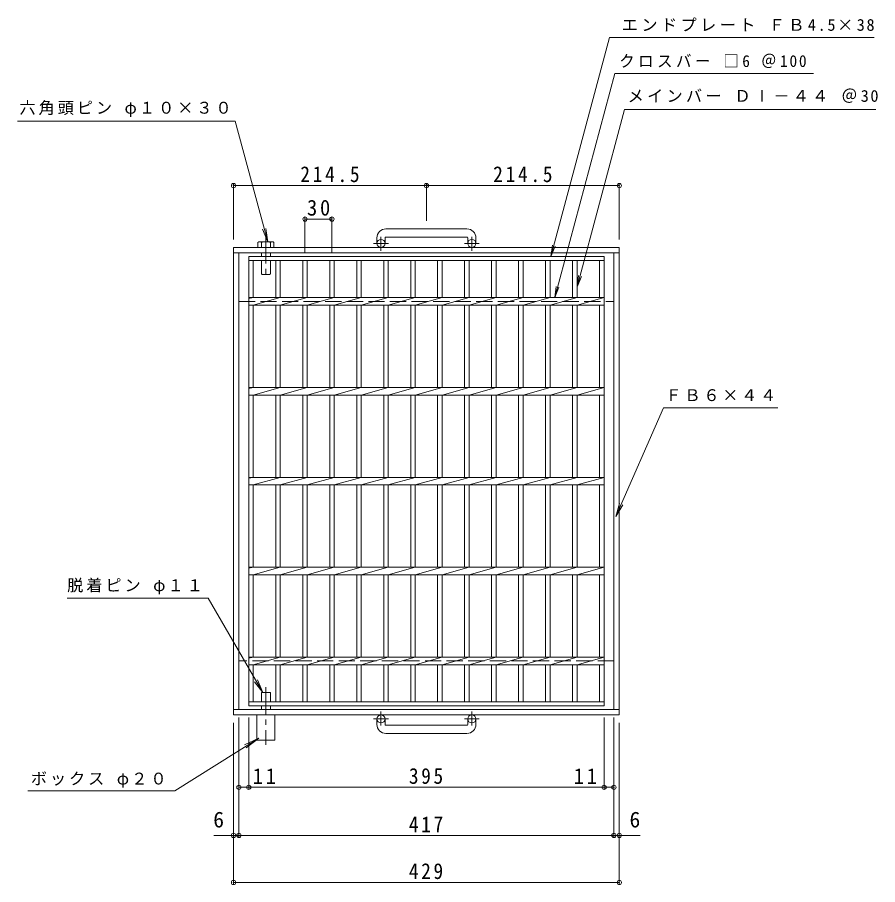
# Model space of a CAD drawing. Units: millimetres, scale not verified. Extents: x -814 to 876, y -823 to 805.
# Drawn here: x -814 to 143, y -159 to 805 of the extents above; entities that cross this region are included whole.
import ezdxf
from ezdxf.enums import TextEntityAlignment as Align

# ---------------------------------------------------------------- set-up
doc = ezdxf.new("R2010")
doc.units = ezdxf.units.MM
doc.header["$LTSCALE"] = 6
doc.header["$PDMODE"] = 32
doc.header["$PDSIZE"] = 4.8
doc.linetypes.add('CHAIN1', pattern=[8, 5, -1, 1, -1])
doc.linetypes.add('DASHED3', pattern=[4, 3, -1])
for name, color, linetype, lineweight in [('A-1_ピット', 2, 'Continuous', 9), ('A-2_蓋', 3, 'Continuous', 9), ('A-4_寸法', 7, 'Continuous', 9), ('A-5_仕様文', 7, 'Continuous', 9), ('A-9_ｸｯｼｮﾝ材', 4, 'Continuous', 9)]:
    doc.layers.add(name, color=color, linetype=linetype, lineweight=lineweight)
doc.styles.add('ＭＳ ゴシック', font='')
doc.styles.get('ＭＳ ゴシック').set_extended_font_data('MS Gothic')

msp = doc.modelspace()

# ---------------------------------------------------------------- linework, layer by layer
at = {"layer": 'A-1_ピット'}
for p, q in [((-314.049, 569.998), (-404.049, 569.998)), ((-414.049, 559.998), (-414.049, 553.898)), ((-405.049, 559.998), (-405.049, 553.898)), ((-404.049, 560.998), (-314.049, 560.998)), ((-313.049, 559.998), (-313.049, 553.898)), ((-304.049, 559.998), (-304.049, 553.898)), ((-573.549, 549.398), (-573.549, 29.398)), ((-573.549, 543.398), (-144.549, 543.398)), ((-567.549, 543.398), (-567.549, 35.398)), ((-150.549, 543.398), (-150.549, 35.398)), ((-573.549, 35.398), (-144.549, 35.398)), ((-573.549, 29.398), (-144.549, 29.398)), ((-414.049, 18.797), (-414.049, 24.898)), ((-405.049, 18.797), (-405.049, 24.898)), ((-313.049, 18.797), (-313.049, 24.898)), ((-304.049, 18.797), (-304.049, 24.898)), ((-404.049, 17.797), (-314.049, 17.797)), ((-314.049, 8.798), (-404.049, 8.798))]:
    msp.add_line(p, q, dxfattribs=at)
at = {"layer": 'A-1_ピット', "linetype": 'CHAIN1'}
for p, q in [((-409.549, 545.791), (-409.549, 561.388)), ((-308.549, 545.791), (-308.549, 561.388)), ((-401.386, 553.898), (-417.793, 553.898)), ((-300.386, 553.898), (-316.793, 553.898)), ((-409.549, 33.005), (-409.549, 17.408)), ((-308.549, 33.005), (-308.549, 17.408)), ((-401.386, 24.898), (-417.793, 24.898)), ((-300.386, 24.898), (-316.793, 24.898))]:
    msp.add_line(p, q, dxfattribs=at)
at = {"layer": 'A-1_ピット', "linetype": 'DASHED3'}
for p, q in [((-567.549, 489.398), (-150.549, 489.398)), ((-150.549, 89.398), (-567.549, 89.398))]:
    msp.add_line(p, q, dxfattribs=at)
at = {"layer": 'A-1_ピット'}
msp.add_lwpolyline([(-573.549, 549.398), (-144.549, 549.398), (-144.549, 29.398)], dxfattribs=at)
for centre in [(-409.549, 553.898), (-308.549, 553.898), (-409.549, 24.898), (-308.549, 24.898)]:
    msp.add_circle(centre, 4.5, dxfattribs=at)
for centre, radius, start, end in [((-404.049, 559.998), 10, 90, 180), ((-314.049, 559.998), 10, 0, 90), ((-404.049, 559.998), 1, 90, 180), ((-314.049, 559.998), 1, 0, 90), ((-404.049, 18.797), 10, 180, 270), ((-404.049, 18.797), 1, 180, 270), ((-314.049, 18.797), 10, 270, 0), ((-314.049, 18.797), 1, 270, 0)]:
    msp.add_arc(centre, radius, start, end, dxfattribs=at)
at = {"layer": 'A-2_蓋'}
for p, q in [((-556.549, 39.398), (-556.549, 539.398)), ((-556.549, 539.398), (-161.549, 539.398)), ((-556.549, 534.898), (-161.549, 534.898)), ((-551.549, 493.638), (-551.549, 534.898)), ((-526.548, 534.898), (-526.548, 493.638)), ((-521.549, 534.898), (-521.549, 493.638)), ((-496.549, 534.898), (-496.549, 493.638)), ((-491.548, 534.898), (-491.548, 493.638)), ((-466.549, 534.898), (-466.549, 493.638)), ((-461.549, 534.898), (-461.549, 493.638)), ((-436.549, 534.898), (-436.549, 493.638)), ((-431.549, 534.898), (-431.549, 493.638)), ((-406.549, 534.898), (-406.549, 493.638)), ((-401.548, 534.898), (-401.548, 493.638)), ((-376.548, 534.898), (-376.548, 493.638)), ((-371.549, 534.898), (-371.549, 493.638)), ((-346.549, 534.898), (-346.549, 493.638)), ((-341.549, 534.898), (-341.549, 493.638)), ((-316.549, 534.898), (-316.549, 493.638)), ((-311.549, 534.898), (-311.549, 493.638)), ((-286.549, 534.898), (-286.549, 493.638)), ((-281.549, 534.898), (-281.549, 493.638)), ((-256.549, 534.898), (-256.549, 493.638)), ((-251.548, 534.898), (-251.548, 493.638)), ((-226.548, 534.898), (-226.548, 493.638)), ((-221.548, 534.898), (-221.548, 493.638)), ((-196.548, 534.898), (-196.548, 493.638)), ((-191.548, 534.898), (-191.548, 493.638)), ((-166.549, 534.898), (-166.549, 493.638)), ((-161.549, 539.398), (-161.549, 39.398)), ((-551.549, 493.638), (-556.549, 492.638)), ((-556.549, 493.638), (-161.549, 493.638)), ((-521.549, 493.638), (-551.549, 485.158)), ((-491.548, 493.638), (-521.549, 485.158)), ((-461.549, 493.638), (-491.548, 485.158)), ((-431.549, 493.638), (-461.549, 485.158)), ((-401.548, 493.638), (-431.549, 485.158)), ((-371.549, 493.638), (-401.548, 485.158)), ((-341.549, 493.638), (-371.549, 485.158)), ((-311.549, 493.638), (-341.549, 485.158)), ((-281.549, 493.638), (-311.549, 485.158)), ((-251.549, 493.638), (-281.549, 485.158)), ((-221.549, 493.638), (-251.548, 485.158)), ((-191.548, 493.638), (-221.548, 485.158)), ((-161.548, 493.638), (-191.548, 485.158)), ((-556.549, 485.158), (-161.549, 485.158)), ((-551.549, 393.638), (-551.549, 485.158)), ((-526.548, 485.158), (-526.548, 393.638)), ((-521.549, 485.158), (-521.549, 393.638)), ((-496.549, 485.158), (-496.549, 393.638)), ((-491.548, 485.158), (-491.548, 393.638)), ((-466.549, 485.158), (-466.549, 393.638)), ((-461.549, 485.158), (-461.549, 393.638)), ((-436.549, 485.158), (-436.549, 393.638)), ((-431.549, 485.158), (-431.549, 393.638)), ((-406.549, 485.158), (-406.549, 393.638)), ((-401.548, 485.158), (-401.548, 393.638)), ((-376.548, 485.158), (-376.548, 393.638)), ((-371.549, 485.158), (-371.549, 393.638)), ((-346.549, 485.158), (-346.549, 393.638)), ((-341.549, 485.158), (-341.549, 393.638)), ((-316.549, 485.158), (-316.549, 393.638)), ((-311.549, 485.158), (-311.549, 393.638)), ((-286.549, 485.158), (-286.549, 393.638)), ((-281.549, 485.158), (-281.549, 393.638)), ((-256.549, 485.158), (-256.549, 393.638)), ((-251.548, 485.158), (-251.548, 393.638)), ((-226.548, 485.158), (-226.548, 393.638)), ((-221.548, 485.158), (-221.548, 393.638)), ((-196.548, 485.158), (-196.548, 393.638)), ((-191.548, 485.158), (-191.548, 393.638)), ((-166.549, 485.158), (-166.549, 393.638)), ((-551.549, 393.638), (-556.549, 392.638)), ((-556.549, 393.638), (-161.549, 393.638)), ((-521.549, 393.638), (-551.549, 385.158)), ((-491.548, 393.638), (-521.549, 385.158)), ((-461.549, 393.638), (-491.548, 385.158)), ((-431.549, 393.638), (-461.549, 385.158)), ((-401.548, 393.638), (-431.549, 385.158)), ((-371.549, 393.638), (-401.548, 385.158)), ((-341.549, 393.638), (-371.549, 385.158)), ((-311.549, 393.638), (-341.549, 385.158)), ((-281.549, 393.638), (-311.549, 385.158)), ((-251.549, 393.638), (-281.549, 385.158)), ((-221.549, 393.638), (-251.548, 385.158)), ((-191.548, 393.638), (-221.548, 385.158)), ((-161.548, 393.638), (-191.548, 385.158)), ((-556.549, 385.158), (-161.549, 385.158)), ((-551.549, 293.638), (-551.549, 385.158)), ((-526.548, 385.158), (-526.548, 293.638)), ((-521.549, 385.158), (-521.549, 293.638)), ((-496.549, 385.158), (-496.549, 293.638)), ((-491.548, 385.158), (-491.548, 293.638)), ((-466.549, 385.158), (-466.549, 293.638)), ((-461.549, 385.158), (-461.549, 293.638)), ((-436.549, 385.158), (-436.549, 293.638)), ((-431.549, 385.158), (-431.549, 293.638)), ((-406.549, 385.158), (-406.549, 293.638)), ((-401.548, 385.158), (-401.548, 293.638)), ((-376.548, 385.158), (-376.548, 293.638)), ((-371.549, 385.158), (-371.549, 293.638)), ((-346.549, 385.158), (-346.549, 293.638)), ((-341.549, 385.158), (-341.549, 293.638)), ((-316.549, 385.158), (-316.549, 293.638)), ((-311.549, 385.158), (-311.549, 293.638)), ((-286.549, 385.158), (-286.549, 293.638)), ((-281.549, 385.158), (-281.549, 293.638)), ((-256.549, 385.158), (-256.549, 293.638)), ((-251.548, 385.158), (-251.548, 293.638)), ((-226.548, 385.158), (-226.548, 293.638)), ((-221.548, 385.158), (-221.548, 293.638)), ((-196.548, 385.158), (-196.548, 293.638)), ((-191.548, 385.158), (-191.548, 293.638)), ((-166.549, 385.158), (-166.549, 293.638)), ((-551.549, 293.638), (-556.549, 292.638)), ((-556.549, 293.638), (-161.549, 293.638)), ((-521.549, 293.638), (-551.549, 285.158)), ((-491.548, 293.638), (-521.549, 285.158)), ((-461.549, 293.638), (-491.548, 285.158)), ((-431.549, 293.638), (-461.549, 285.158)), ((-401.548, 293.638), (-431.549, 285.158)), ((-371.549, 293.638), (-401.548, 285.158)), ((-341.549, 293.638), (-371.549, 285.158)), ((-311.549, 293.638), (-341.549, 285.158)), ((-281.549, 293.638), (-311.549, 285.158)), ((-251.549, 293.638), (-281.549, 285.158)), ((-221.549, 293.638), (-251.548, 285.158)), ((-191.548, 293.638), (-221.548, 285.158)), ((-161.548, 293.638), (-191.548, 285.158)), ((-556.549, 285.158), (-161.549, 285.158)), ((-551.549, 193.638), (-551.549, 285.158)), ((-526.548, 285.158), (-526.548, 193.638)), ((-521.549, 285.158), (-521.549, 193.638)), ((-496.549, 285.158), (-496.549, 193.638)), ((-491.548, 285.158), (-491.548, 193.638)), ((-466.549, 285.158), (-466.549, 193.638)), ((-461.549, 285.158), (-461.549, 193.638)), ((-436.549, 285.158), (-436.549, 193.638)), ((-431.549, 285.158), (-431.549, 193.638)), ((-406.549, 285.158), (-406.549, 193.638)), ((-401.548, 285.158), (-401.548, 193.638)), ((-376.548, 285.158), (-376.548, 193.638)), ((-371.549, 285.158), (-371.549, 193.638)), ((-346.549, 285.158), (-346.549, 193.638)), ((-341.549, 285.158), (-341.549, 193.638)), ((-316.549, 285.158), (-316.549, 193.638)), ((-311.549, 285.158), (-311.549, 193.638)), ((-286.549, 285.158), (-286.549, 193.638)), ((-281.549, 285.158), (-281.549, 193.638)), ((-256.549, 285.158), (-256.549, 193.638)), ((-251.548, 285.158), (-251.548, 193.638)), ((-226.548, 285.158), (-226.548, 193.638)), ((-221.548, 285.158), (-221.548, 193.638)), ((-196.548, 285.158), (-196.548, 193.638)), ((-191.548, 285.158), (-191.548, 193.638)), ((-166.549, 285.158), (-166.549, 193.638)), ((-551.549, 193.638), (-556.549, 192.638)), ((-556.549, 193.638), (-161.549, 193.638)), ((-521.549, 193.638), (-551.549, 185.158)), ((-491.548, 193.638), (-521.549, 185.158)), ((-461.549, 193.638), (-491.548, 185.158)), ((-431.549, 193.638), (-461.549, 185.158)), ((-401.548, 193.638), (-431.549, 185.158)), ((-371.549, 193.638), (-401.548, 185.158)), ((-341.549, 193.638), (-371.549, 185.158)), ((-311.549, 193.638), (-341.549, 185.158)), ((-281.549, 193.638), (-311.549, 185.158)), ((-251.549, 193.638), (-281.549, 185.158)), ((-221.549, 193.638), (-251.548, 185.158)), ((-191.548, 193.638), (-221.548, 185.158)), ((-161.548, 193.638), (-191.548, 185.158)), ((-556.549, 185.158), (-161.549, 185.158)), ((-551.549, 93.638), (-551.549, 185.158)), ((-526.548, 185.158), (-526.548, 93.638)), ((-521.549, 185.158), (-521.549, 93.638)), ((-496.549, 185.158), (-496.549, 93.638)), ((-491.548, 185.158), (-491.548, 93.638)), ((-466.549, 185.158), (-466.549, 93.638)), ((-461.549, 185.158), (-461.549, 93.638)), ((-436.549, 185.158), (-436.549, 93.638)), ((-431.549, 185.158), (-431.549, 93.638)), ((-406.549, 185.158), (-406.549, 93.638)), ((-401.548, 185.158), (-401.548, 93.638)), ((-376.548, 185.158), (-376.548, 93.638)), ((-371.549, 185.158), (-371.549, 93.638)), ((-346.549, 185.158), (-346.549, 93.638)), ((-341.549, 185.158), (-341.549, 93.638)), ((-316.549, 185.158), (-316.549, 93.638)), ((-311.549, 185.158), (-311.549, 93.638)), ((-286.549, 185.158), (-286.549, 93.638)), ((-281.549, 185.158), (-281.549, 93.638)), ((-256.549, 185.158), (-256.549, 93.638)), ((-251.548, 185.158), (-251.548, 93.638)), ((-226.548, 185.158), (-226.548, 93.638)), ((-221.548, 185.158), (-221.548, 93.638)), ((-196.548, 185.158), (-196.548, 93.638)), ((-191.548, 185.158), (-191.548, 93.638)), ((-166.549, 185.158), (-166.549, 93.638)), ((-551.549, 93.638), (-556.549, 92.638)), ((-556.549, 93.638), (-161.549, 93.638)), ((-521.549, 93.638), (-551.549, 85.157)), ((-491.548, 93.638), (-521.549, 85.157)), ((-461.549, 93.638), (-491.548, 85.157)), ((-431.549, 93.638), (-461.549, 85.157)), ((-401.548, 93.638), (-431.549, 85.157)), ((-371.549, 93.638), (-401.548, 85.157)), ((-341.549, 93.638), (-371.549, 85.157)), ((-311.549, 93.638), (-341.549, 85.157)), ((-281.549, 93.638), (-311.549, 85.157)), ((-251.549, 93.638), (-281.549, 85.157)), ((-221.549, 93.638), (-251.548, 85.157)), ((-191.548, 93.638), (-221.548, 85.157)), ((-161.548, 93.638), (-191.548, 85.157)), ((-556.549, 85.157), (-161.549, 85.157)), ((-551.549, 43.898), (-551.549, 85.157)), ((-526.548, 85.157), (-526.548, 43.898)), ((-521.549, 85.157), (-521.549, 43.898)), ((-496.549, 85.157), (-496.549, 43.898)), ((-491.548, 85.157), (-491.548, 43.898)), ((-466.549, 85.157), (-466.549, 43.898)), ((-461.549, 85.157), (-461.549, 43.898)), ((-436.549, 85.157), (-436.549, 43.898)), ((-431.549, 85.157), (-431.549, 43.898)), ((-406.549, 85.157), (-406.549, 43.898)), ((-401.548, 85.157), (-401.548, 43.898)), ((-376.548, 85.157), (-376.548, 43.898)), ((-371.549, 85.157), (-371.549, 43.898)), ((-346.549, 85.157), (-346.549, 43.898)), ((-341.549, 85.157), (-341.549, 43.898)), ((-316.549, 85.157), (-316.549, 43.898)), ((-311.549, 85.157), (-311.549, 43.898)), ((-286.549, 85.157), (-286.549, 43.898)), ((-281.549, 85.157), (-281.549, 43.898)), ((-256.549, 85.157), (-256.549, 43.898)), ((-251.548, 85.157), (-251.548, 43.898)), ((-226.548, 85.157), (-226.548, 43.898)), ((-221.548, 85.157), (-221.548, 43.898)), ((-196.548, 85.157), (-196.548, 43.898)), ((-191.548, 85.157), (-191.548, 43.898)), ((-166.549, 85.157), (-166.549, 43.898)), ((-161.549, 43.898), (-556.549, 43.898)), ((-161.549, 39.398), (-556.549, 39.398))]:
    msp.add_line(p, q, dxfattribs=at)
at = {"layer": 'A-4_寸法'}
for p, q in [((-573.549, 558.398), (-573.549, 620.057)), ((-573.549, 618.257), (-359.049, 618.257)), ((-359.049, 578.998), (-359.049, 620.057)), ((-359.049, 618.257), (-144.549, 618.257)), ((-144.549, 558.398), (-144.549, 620.057)), ((-494.049, 543.11), (-494.049, 582.786)), ((-494.049, 580.986), (-464.049, 580.986)), ((-464.049, 543.11), (-464.049, 582.786)), ((-573.549, 20.398), (-573.549, -158.888)), ((-567.549, 26.398), (-567.549, -106.516)), ((-556.549, 26.398), (-556.549, -53.003)), ((-161.549, 26.398), (-161.549, -53.003)), ((-150.549, 26.398), (-150.549, -106.516)), ((-144.549, 20.398), (-144.549, -158.888)), ((-567.549, -51.203), (-556.549, -51.203)), ((-567.549, -60.203), (-567.549, -53.003)), ((-595.397, -104.716), (-567.549, -104.716)), ((-567.549, -104.716), (-150.549, -104.716)), ((-150.549, -104.716), (-121.249, -104.716)), ((-144.549, -113.716), (-144.549, -106.516)), ((-573.549, -157.088), (-144.549, -157.088))]:
    msp.add_line(p, q, dxfattribs=at)
msp.add_lwpolyline([(-556.549, -51.203), (-161.549, -51.203), (-150.549, -51.203)], dxfattribs=at)
for p in [(-573.549, 618.257), (-359.049, 618.257), (-144.549, 618.257), (-494.049, 580.986), (-464.049, 580.986), (-567.549, -51.203), (-556.549, -51.203), (-161.549, -51.203), (-150.549, -51.203), (-573.549, -104.716), (-567.549, -104.716), (-150.549, -104.716), (-144.549, -104.716), (-573.549, -157.088), (-144.549, -157.088)]:
    msp.add_point(p, dxfattribs=at)
at = {"layer": 'A-5_仕様文'}
for p, q in [((-191.548, 505.732), (-138.699, 702.966)), ((-138.699, 702.966), (140.842, 702.966)), ((-813.875, 689.998), (-571.508, 689.998)), ((-535.549, 555.798), (-571.508, 689.998)), ((-535.549, 555.798), (-541.289, 569.656)), ((-535.549, 555.798), (-537.507, 570.67)), ((-220.63, 539.398), (-218.998, 551.791)), ((-220.63, 539.398), (-215.846, 550.946)), ((-191.548, 505.732), (-189.916, 518.125)), ((-191.548, 505.732), (-186.764, 517.281)), ((-216.411, 493.638), (-214.779, 506.031)), ((-216.411, 493.638), (-211.627, 505.186)), ((-95.534, 371.063), (31.568, 371.063)), ((-148.591, 250.094), (-140.824, 262.927)), ((-601.549, 159.187), (-758.456, 159.187)), ((-541.049, 54.398), (-601.549, 159.187)), ((-541.049, 54.398), (-546.789, 68.257)), ((-541.049, 54.398), (-550.18, 66.299)), ((-638.693, -55.248), (-545.549, 3.337)), ((-545.549, 3.337), (-561.33, -3.952)), ((-545.549, 3.337), (-559.328, -7.317)), ((-638.693, -55.248), (-802.257, -55.248))]:
    msp.add_line(p, q, dxfattribs=at)
for points in [[(-220.63, 539.398), (-155.366, 782.966), (138.703, 782.966)], [(-216.411, 493.638), (-149.604, 742.966), (71.535, 742.966)], [(-95.534, 371.063), (-148.591, 250.094), (-144.41, 264.5)]]:
    msp.add_lwpolyline(points, dxfattribs=at)
at = {"layer": 'A-9_ｸｯｼｮﾝ材', "linetype": 'CHAIN1'}
for p, q in [((-537.549, 561.538), (-537.549, 515.865)), ((-537.549, 60.328), (-537.549, -4.035))]:
    msp.add_line(p, q, dxfattribs=at)
at = {"layer": 'A-9_ｸｯｼｮﾝ材'}
for p, q in [((-546.434, 555.055), (-546.434, 549.398)), ((-530.606, 555.798), (-544.491, 555.798)), ((-542.549, 549.398), (-542.549, 555.055)), ((-532.549, 549.398), (-532.549, 555.055)), ((-528.664, 555.055), (-528.664, 549.398)), ((-542.549, 539.398), (-542.549, 543.398)), ((-532.549, 539.398), (-532.549, 543.398)), ((-542.549, 520.21), (-542.549, 534.898)), ((-532.549, 520.21), (-532.549, 534.898)), ((-541.737, 519.398), (-542.549, 520.21)), ((-541.737, 519.398), (-533.361, 519.398)), ((-533.361, 519.398), (-532.549, 520.21)), ((-532.549, 54.397), (-542.549, 54.397)), ((-542.549, 43.898), (-542.549, 54.397)), ((-532.549, 43.898), (-532.549, 54.397)), ((-542.549, 35.398), (-542.549, 39.398)), ((-532.549, 35.398), (-532.549, 39.398)), ((-527.549, 29.397), (-527.549, 1.397))]:
    msp.add_line(p, q, dxfattribs=at)
msp.add_lwpolyline([(-547.549, 29.397), (-547.549, 1.397), (-527.549, 1.397)], dxfattribs=at)
for centre, radius, start, end in [((-544.491, 552.888), 2.91, 48.12389, 131.8763), ((-537.549, 538.608), 17.19, 73.09029, 106.90971), ((-530.607, 552.888), 2.91, 48.1237, 131.87611)]:
    msp.add_arc(centre, radius, start, end, dxfattribs=at)

# ---------------------------------------------------------------- texts
at = {"layer": 'A-4_寸法', "color": 2, "style": 'ＭＳ ゴシック'}
for p in [(-596.057, -101.116), (-133.238, -101.116)]:
    msp.add_text('6', height=17.6, dxfattribs=at).set_placement(p, align=Align.BOTTOM_LEFT)
at = {"layer": 'A-4_寸法', "color": 2, "char_height": 17.6, "attachment_point": 7, "style": 'ＭＳ ゴシック'}
for s, insert in [('\\T1.28;\\W0.9;214.5', (-499.299, 621.857)), ('\\T1.28;\\W0.9;214.5', (-284.799, 621.857)), ('\\T1.27;\\W0.95;30', (-491.799, 584.586)), ('\\T1.27;\\W0.95;11', (-552.196, -47.603)), ('\\T1.27;\\W0.9;395', (-378.549, -47.603)), ('\\T1.27;\\W0.95;11', (-195.271, -47.603)), ('\\T1.27;\\W0.9;417', (-378.549, -101.116)), ('\\T1.27;\\W0.9;429', (-378.549, -153.488))]:
    msp.add_mtext(s, dxfattribs=dict(at, insert=insert))
at = {"layer": 'A-5_仕様文', "char_height": 13.2, "attachment_point": 7, "style": 'ＭＳ ゴシック'}
for s, insert in [('\\T1.21;エンドプレート\\~ＦＢ4.5×38', (-141.849, 789.679)), ('\\T1.23;\\W0.95;クロスバー\\~□6\\~＠100', (-144.595, 748.955)), ('\\T1.2;メインバー\\~ＤⅠ－４４\\~＠30', (-135.342, 710.202)), ('\\T1.18;六角頭ピン\\~φ１０×３０', (-811.528, 694.666)), ('\\T1.17;ＦＢ６×４４', (-93.255, 378.299)), ('\\T1.18;脱着ピン\\~φ１１', (-758.456, 163.424)), ('\\T1.18;ボックス\\~φ２０', (-798.887, -51.673))]:
    msp.add_mtext(s, dxfattribs=dict(at, insert=insert))

doc.saveas('drawing.dxf')
